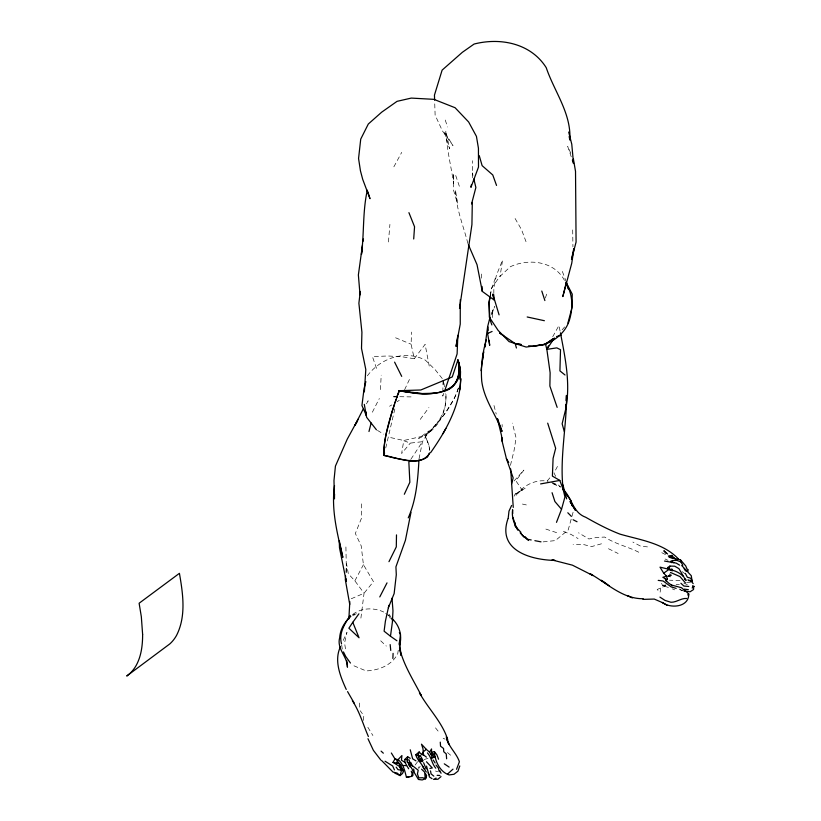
<?xml version="1.0" encoding="UTF-8"?>
<svg xmlns="http://www.w3.org/2000/svg" width="821" height="821" viewBox="0 0 821 821"><rect width="100%" height="100%" fill="white"/><g stroke="black" fill="none" stroke-linecap="round" stroke-linejoin="round"><path stroke-width="0.62" stroke-dasharray="4.11 3.08" d="M502.134 426.91L502.134 424.529M361.456 503.878L361.363 518.523L355.349 533.476L361.199 545.852L363.426 564.694L373.452 581.637L364.052 593.234L349.53 599.504M472.393 177.695L472.475 160.731M493.811 293.518L493.852 288.54L496.315 275.538L502.575 260.011L500.01 276.739M346.421 572.648L345.908 546.673M443.022 380.626L442.786 396.112L444.058 392.654M445.926 394.234C447.024 411.516 437.265 427.402 422.671 436.228L403.768 440.497L388.856 437.213M376.541 368.383L372.426 356.612L387.943 355.975L401.972 356.745L414.277 358.736L411.085 344.215L411.557 332.084M380.462 389.585L381.19 375.207M363.539 720.417L363.785 715.717L360.255 710.77M419.038 458.785L422.487 441.688L429.506 430.563L418.577 438.404C437.152 431.384 447.619 412.686 445.67 393.208M492.415 317.542L492.969 310.133L491.44 314.802M345.887 572.34L346.554 563.811L348.33 573.848L354.867 580.816L364.052 593.234L360.573 620.717M388.446 241.969L389.913 224.39M660.659 588.062L660.115 592.321L657.169 589.529L664.456 586.225L665.964 584.696M398.247 650.242L397.723 653.855C391.586 665.472 378.573 670.418 366.074 670.911L351.819 664.918M490.332 295.591L491.605 288.212L499.425 276.913L510.364 266.712C529.104 257.897 555.376 261.314 564.971 281.439M490.127 295.981L491.41 288.971L496.315 275.538M385.737 447.958L395.322 406.888M510.446 465.333L513.987 450.893L516.101 437.962L512.376 423.123M545.308 298.044L547.402 292.163M491.574 314.771L494.724 306.479M491.738 312.883L494.653 306.305M404.599 389.718L409.802 378.686M343.229 640.401L346.975 632.355L344.563 642.956L345.703 650.365M514.1 496.212L515.085 494.211L525.337 488.126L515.085 494.211M372.365 412.204L379.323 398.544M354.867 580.816L363.426 564.694M557.459 466.441L553.98 472.978L555.714 476.334M393.864 166.817L401.705 152.378M552.738 336.723L558.947 325.506L560.199 331.622M366.464 403.85L368.167 400.812L366.289 403.932M420.136 766.291L418.731 768.477L418.32 764.608M410.941 459.185L422.487 441.688L410.305 443.104L403.747 440.703L401.633 453.541L410.305 443.104M420.249 419.398L428.911 407.596M415.18 764.987L417.971 761.221M414.277 358.736L425.104 344.358L429.332 366.618M547.176 481.014L550.953 476.549M562.18 329.816L564.632 326.932M514.09 480.962L523.89 470.084L515.865 480.737L522.238 490.24M428.531 433.19L439.214 421.132L447.045 410.654A96.365 48.767 -34.2 0 0 458.734 386.824M367.346 375.844C380.4 358.161 405.133 349.541 425.35 360.142L435.14 369.655L442.724 379.148M426.899 434.884L425.247 436.567L428.757 444.654L429.763 450.524M352.784 614.385C361.671 607.632 373.863 607.417 383.746 612.035M389.595 406.241L391.74 404.938M397.097 401.685L399.242 400.381M518.164 492.395L519.703 491.492L516.05 495.371C523.039 485.396 535.856 478.859 548.089 481.239M352.671 615.473L357.073 613.369L352.712 614.734L356.324 615.216M667.853 576.168L671.404 574.803M661.51 583.29L662.619 585.506L665.698 584.326M667.709 576.311L671.927 575.613M424.077 759.528L428.583 758.194M601.495 543.789L591.643 546.591L582.52 544.282L573.109 544.426M669.782 575.685L667.617 576.044L670.213 576.947L670.11 573.807M543.163 541.87L555.335 540.598L568.204 529.935L573.181 511.924L572.699 509.431M686.643 582.664L689.702 582.479M680.024 580.457L669.526 580.221M399.755 396.707L411.742 396.912M676.176 584.295L679.326 584.429M662.619 585.506L665.769 585.855M647.451 546.889L640.452 546.068L632.899 542.065M522.433 504.053L526.333 504.936M435.448 771.011L437.665 771.668M664.456 586.225L668.838 587.559M545.873 529.083L557.223 532.839M551.527 482.389L557.295 484.38L560.096 486.36M679.798 589.642L682.928 590.771M563.422 531.392L571.221 534.512L578.056 538.566M443.155 738.346L445.095 739.126M395.609 337.78L411.085 344.215M672.286 588.873L674.636 589.847M552.831 483.425L560.456 486.976M638.769 552.225C627.449 546.499 615.278 543.995 604.656 537.047L596.6 537.468L588.914 538.997L578.559 532.808M552.677 483.518L560.394 487.017M683.831 583.084L687.28 584.655M665.102 558.988L667.986 560.312M608.474 548.715L618.131 553.498M661.818 552.697L665.544 554.606M377.465 430.409L383.674 434.114M679.501 589.016L682.138 590.648M385.726 613.39L391.319 617.864M682.077 571.632L684.909 573.633M447.466 752.539L450.975 755.536M380.728 640.821L386.281 646.055M435.499 727.878L438.404 731.47M389.246 614.395L391.196 617.587M367.87 727.303L372.898 735.524M515.106 218.519L521.509 229.593L526.6 243.232M426.284 438.588L425.247 436.567L444.182 414.667L453.685 399.458A93.142 47.105 -34.2 0 0 458.847 386.414M426.448 438.927L428.86 445.044L429.711 450.082M570.8 153.209L567.691 146.405L571.59 157.817M388.661 614.755L391.186 620.543M467.919 243.55C463.383 225.734 455.973 208.38 455.357 189.795L457.687 203.392L453.459 190.02L453.479 173.426L453.623 183.257C450.934 165.678 446.716 148.704 445.782 130.826L449.621 148.847L444.058 131.35L453.007 145.574L442.468 130.96L435.12 115.125L434.668 101.373M562.375 271.453L566.357 282.157M455.737 175.53L460.171 188.727M445.259 120.051L447.537 126.978M493.985 405.512L496.233 414.051M472.373 172.882L472.958 175.325M443.001 380.308L444.377 386.127M443.761 383.14L444.479 386.835M669.741 573.951L670.213 576.947M341.7 644.998L342.347 649.688M481.486 274.04L481.763 280.228M359.424 703.033L359.526 708.656M572.699 229.931L572.935 246.844"/><path stroke-width="1.23" d="M513.258 507.388L511.647 483.682L513.176 477.925L506.393 458.58L502.124 441.246L502.124 437.665M460.283 299.716L460.242 324.11L456.055 346.431L457.841 335.327L457.112 353.902L444.479 391.504M489.142 340.356L489.685 345.343L487.592 333.5L487.653 326.625L489.993 317.337M468.37 244.699L477.032 264.701L482.266 291.373L493.76 299.747L493.801 294.77M431.507 752.293L431.548 748.947L429.557 752.149L431.436 755.197L434.586 753.781L434.412 751.615L431.507 752.293L432.298 753.432L431.436 755.197L434.586 753.781C435.53 762.196 440.415 772.151 449.108 774.932L454.003 774.275L457.954 771.186L459.791 765.942M346.318 578.969L346.277 581.494L339.484 547.71L339.268 540.711L342.839 557.397C337.472 533.999 330.986 509.749 334.547 485.642M396.492 534.902L396.297 546.889L388.969 561.677M472.311 202.407L471.921 224.595L459.544 308.491L459.863 304.724M334.558 494.037L334.434 498.87L333.983 480.48L335.43 466.102L347.242 439.173L358.233 419.049M392.869 658.452L393.095 653.383M564.294 431.548L562.139 423.79L565.669 409.33L565.895 404.322M566.069 400.566L566.305 395.558M418.967 459.965C417.827 479.587 416.329 499.691 408.253 517.866M413.702 238.983L414.554 226.75L408.92 212.649M345.6 575.993L345.313 579.647L349.736 604.379M348.863 618.921L349.808 601.639M399.458 644.865L399.663 642.474L400.966 655.353L399.519 647.82C403.388 664.805 413.384 680.024 421.306 695.551L419.418 692.739C428.213 708.697 442.232 722.09 447.702 739.567M685.638 591.017L688.778 594.045C688.983 607.263 670.593 608.874 662.331 602.45L667.093 605.282M565.669 409.33C570.708 383.499 565.248 358.089 560.445 332.844M460.314 378.984L460.53 371.677L459.165 363.682A132.766 67.189 -34.2 0 0 457.902 360.019L452.268 376.931L420.824 389.985L399.098 390.704L398.483 392.448M399.417 645.922C402.485 636.316 399.755 625.54 392.14 618.736M360.378 291.434L360.019 294.862L358.377 274.922L362.482 244.986M460.181 379.682L460.119 367.972L457.902 360.019C460.643 370.651 458.754 384.392 447.784 389.585M409.874 766.804L410.243 763.458M508.199 518.277L508.979 511.144L511.616 505.479M360.08 293.21L358.89 303.206L361.917 332.218L361.507 348.361L365.797 369.522L364.38 391.894M362.42 246.844L361.445 254.448C364.247 233.082 362.574 211.223 367.326 190.185M459.791 389.934L460.776 378.573C460.017 406.036 445.936 430.922 430.491 452.833M497.588 418.854L502.031 431.394C495.822 414.348 484.103 399.653 481.753 381.18C480.583 367.346 482.399 352.907 486.371 339.689M396.933 640.78L390.478 636.234L392.387 622.144L392.972 610.783L392.028 598.181M481.034 370.692L483.661 351.737L482.532 359.69M363.005 241.374L363.354 238.973M399.119 644.228L400.525 634.592L399.355 632.468M471.305 184.92L470.946 187.332L478.499 167.063L478.438 148.252L476.437 136.348L468.637 121.98L455.08 107.725L433.868 99.341L411.28 98.089L397.046 101.342L381.703 112.159L368.311 124.012L360.727 139.118L358.561 158.484L360.45 170.84L362.708 179.358L369.994 198.692L367.705 191.406M573.951 248.712L571.724 263.336L562.826 296.566L566.357 282.157L568.553 289.197L566.008 282.722M671.434 557.49L671.773 555.448L668.356 556.022M490.127 296.812L489.07 302.959L489.86 319.266L491.861 324.952M489.911 297.151L489.059 301.83L489.357 317.234L498.121 330.401L509.061 341.618L526.179 347.057L544.374 344.471L554.637 338.149M410.982 512.345L405.41 540.3L395.927 566.859L396.297 574.772L394.142 593.583L388.374 607.684L385.398 621.158L384.105 631.205L390.478 636.234M391.35 753.011L394.993 758.912L398.38 759.784C403.737 764.495 404.712 770.929 406.467 777.364L411.578 776.409L412.111 773.721L411.239 771.186M573.766 248.671L571.529 259.518L576.085 242.041L575.521 171.363L573.386 158.894M692.277 588.164L692.862 585.517M507.983 518.739C496.879 550.481 530.818 559.943 555.017 560.435L551.979 559.922L572.453 565.176L593.008 575.583L589.776 573.551C606.801 582.941 622.564 599.073 643.254 598.714M429.527 452.884L427.669 456.661M429.362 453.685C419.449 467.949 397.692 457.482 383.992 455.429L384.577 452.935M398.226 394.439L399.098 390.704L422.148 393.546L434.432 393.228M413.63 769.082L414.42 772.797L418.433 779.468L422.168 779.95L425.689 778.647L426.438 775.465M410.223 758.327L407.637 756.726L407.206 761.95L409.751 764.874L411.3 765.08L409.843 763.181L409.197 759.979L404.774 759.497L404.938 762.35L408.642 768.774M368.978 431.518L371.123 423M388.374 607.684L388.99 605.262M365.858 381.642L364.062 388.6L361.938 405.512L366.423 415.724L366.115 412.039M471.562 203.947L475.872 187.496L473.83 178.968M567.896 323.084L571.97 307.783L572.247 294.154L566.346 282.835M394.819 773.125L400.104 775.568L401.52 770.231L399.139 766.219L393.002 762.37L394.993 758.912L397.395 760.318L398.349 762.658L400.946 765.069L399.509 767.45L400.402 765.911M556.484 522.351L561.533 509.277L564.94 496.972L563.124 489.244L559.819 480.429L552.4 476.108L553.087 458.385L555.663 448.297L547.699 423.154M485.611 344.738L484.883 347.109L487.653 326.625L488.064 330.37M419.162 751.964L418.043 755.453L419.336 759.61L421.676 758.204L420.465 756.079L415.806 754.704L419.162 751.964L421.645 754.643L423.544 754.92L426.417 757.136M394.398 404.332C389.4 420.383 384.023 436.772 383.889 453.746M394.952 402.67L396.091 399.304M396.666 397.61L397.867 394.172M439.656 392.407C426.222 395.127 412.419 393.085 399.098 390.704L392.017 411.793L386.239 433.55A134.777 26.683 -63.5 0 0 384.095 447.25L383.92 455.378L394.224 457.995M669.905 566.1L668.694 569.405L667.535 567.609L669.905 566.1L674.739 566.192L678.905 568.625L685.576 579.995L684.96 579.082M340.458 646.753C333.757 660.618 340.417 676.566 346.246 689.435M456.548 769.287L459.401 761.755C456.363 752.662 447.968 746.546 446.337 736.714L449.159 744.606M557.151 407.36L549.875 386.055L550.132 372.796L546.848 349.377L548.428 345.918M404.322 494.263L409.864 482.245L408.858 462.254L410.243 460.212M672.922 560.466L671.855 562.724L670.931 561.297L672.922 560.466L676.986 560.425L680.917 561.933L682.805 565.279M379.784 596.929L387.009 582.879M442.93 433.714L445.885 428.418M357.566 420.824L355 425.247L363.149 409.145M350.208 615.401C344.748 623.929 338.509 633.248 341.536 643.828M421.645 754.643L423.338 751.738L426.315 749.378L429.557 752.149M667.237 579.021L665.995 581.094L665.349 578.733L662.824 577.286L666.58 576.219L667.237 579.021L665.513 580.334M565.002 374.992L559.922 370.876L560.517 349.684L556.812 347.868L546.848 349.377L554.113 338.324M352.784 622.308L348.884 628.198L359.054 637.773L352.784 622.308L358.9 613.821M447.609 774.008L452.966 769.164M427.402 456.948C418.012 463.844 405.287 459.822 394.778 458.118M404.774 759.497L407.637 756.726M350.844 616.355C344.666 621.887 340.243 629.225 339.678 637.681C336.507 649.052 347.499 656.41 347.447 667.186L346.698 660.443M441 776.604L437.921 779.262L433.55 779.396L436.125 778.082M670.5 570.431L671.958 569.23L672.122 571.026M687.649 594.968L688.778 594.045M528.642 345.744L532.316 346.339L545.585 344.399L552.933 338.734M431.025 754.355L432.298 753.432M672.491 570.133L659.992 567.137L663.707 573.181L668.653 569.661C674.092 570.01 679.408 572.514 683.267 576.363M419.521 759.671L421.676 758.204L422.805 760.585L419.521 759.671L422.805 760.585M411.578 776.409L412.871 775.558L413.045 771.319L411.885 768.497M690.502 581.956L692.093 580.909L691.272 575.706L681.717 565.515M418.392 757.434L420.465 756.079M533.629 345.764C549.67 345.98 565.843 334.342 569.836 318.651C573.068 307.105 572.668 293.99 566.192 283.635M434.648 756.798L431.61 758.45L431.867 754.91L434.648 756.798L434.052 756.264M487.592 333.5L492.087 331.458M443.802 391.278C457.944 387.974 461.474 372.139 457.902 360.019C468.309 391.34 433.385 396.974 411.444 392.633M556.535 336.569L560.948 335.296M409.361 776.717L406.467 777.364M439.225 392.53L444.253 391.155M421.594 769.195L424.631 772.181L425.268 778.76L426.633 775.65L425.606 773.854M540.598 483.918L559.819 480.429M429.896 768.405L432.308 767.984L426.489 761.775M642.976 599.381L654.245 599.063L662.916 602.809M669.782 569.343L671.958 569.23M393.762 396.605L397.354 396.666M686.674 598.478C681.173 597.965 676.545 602.429 670.942 602.265L665.02 600.418L659.93 597.113M403.316 765.49L406.477 765.634M684.098 568.655L685.473 570.821L687.813 571.375L688.142 569.62L687.064 569.097L685.74 565.936L680.435 559.799L669.064 557.264L673.897 557.982L676.986 560.425M437.131 775.332L439.882 775.496M688.85 580.693L692.093 580.909L691.662 579.924M419.151 761.324L422.671 761.611L420.219 759.671M688.798 586.481L683.872 586.03L680.927 583.279M658.216 580.385L663.111 580.991L671.229 586.923L676.186 588.39M432.862 757.024L435.151 757.311M410.787 392.551L403.614 391.504M684.345 589.139L688.367 589.683M402.967 391.391L399.098 390.704M401.52 770.231L397.98 769.636L396.163 767.132M531.197 539.961L527.513 539.264L525.04 536.647M534.871 540.67L541.008 541.85M664.528 561.051L676.247 563.134L679.593 565.146M527.185 316.978L544.385 320.713M393.002 762.37L398.965 763.458L399.899 766.003M683.934 590.997L690.081 591.787L693.54 589.529L693.786 586.235L694.268 586.471M425.689 778.647L422.548 777.733L418.864 777.898L417.417 773.957L418.217 770.231L412.255 765.521L410.664 762.278M671.568 585.075L681.533 587.733L685.699 591.5M687.895 579.862L691.066 580.888L693.191 583.639M670.5 572.463L679.942 576.568L685.422 582.889M407.206 761.95L409.843 763.181M632.355 597.924L627.819 595.769L629.05 596.364M670.931 561.297L673.795 562.693M669.259 556.474L671.075 557.377M573.12 519.755L577.03 521.745M404.938 762.35L401.459 760.205L401.921 755.546L397.395 760.318L396.717 763.202L398.349 762.658L400.535 764.936L403.542 771.617M415.939 760.841L412.645 758.799L410.254 749.789M432.051 778.698L429.445 776.984L426.53 766.106M444.284 763.828L449.128 767.091M503.735 335.779L499.568 332.957L515.178 343.568L521.294 344.553L515.178 343.568L516.43 348.012M609.48 585.958L601.29 580.273L606.688 584.018M672.317 585.732L668.479 582.941L665.626 579.995L665.349 578.733M385.028 761.221L392.664 765.972L394.449 769.913M684.509 578.826L686.366 580.252M433.827 776.143L431.056 773.885L430.522 770.909M667.535 567.609L670.398 570M522.587 535.528L528.498 540.495M667.606 553.99L663.85 550.747L666.098 553.385M381.088 751.133L383.335 753.185M381.703 760.605L393.054 772.109L397.046 773.033L400.104 775.568L402.536 773.464L403.419 771.196L402.146 768.292M567.804 512.756L571.365 516.368M408.53 764.782L411.454 767.84M663.707 573.181L666.58 576.219M520.925 532.306L515.167 526.22L514.788 522.454M671.773 555.448L674.051 557.9M426.315 749.378L421.481 744.175L422.979 748.69L423.544 754.92M678.526 559.05C663.265 542.958 640.411 540.044 619.968 534.122C608.074 529.555 596.703 523.511 585.63 517.22C572.76 512.581 572.063 498.09 563.319 489.562M524.075 537.108L520.196 532.665L522.402 535.261M380.862 760.102L373.37 750.312L367.962 738.715M561.533 509.277L554.893 501.518L552.071 492.703M376.429 429.794L366.628 417.304L364.298 404.384M436.013 765.069L438.455 768.189L439.235 771.719M434.412 751.615L436.895 754.827L438.578 759.22M411.085 764.525L412.388 766.26M427.423 752.888C431.477 757.28 431.774 763.653 435.756 768.189M562.96 489.542L571.016 500.666L571.98 505.674M350.454 663.04L345.692 656.441L343.465 651.936M433.129 759.959L435.12 762.945M422.363 765.901L426.294 772.048M347.57 691.61L354.241 703.166M423.605 762.75L426.12 768.918M506.393 458.58L508.712 462.439M692.093 580.909L690.502 578.169L687.31 577.204L685.361 573.417M428.131 772.879L429.239 774.808M391.781 618.654L392.941 620.779M394.603 362.133L401.705 376.367M352.353 700.703C359.752 711.961 363.026 724.255 368.372 736.509M423.934 768.815C422.24 763.509 416.996 760.205 415.806 754.704M516.009 525.994L517.835 530.079C514.1 524.085 511.473 516.891 512.602 509.749L512.735 513.546M439.861 770.601L441.041 773.269M447.035 739.906L448.328 743.395M496.531 185.423L492.764 174.955L482.122 165.647L479.269 155.692M572.37 160.095L573.54 163.523L571.765 144.178L568.686 132.058M512.868 517.343L515.095 523.952M541.788 291.045L544.877 300.558M499.076 314.854L492.805 294.113L493.76 299.747M562.867 484.698L566.644 498.85M545.585 344.399L546.848 349.377M497.475 418.895L501.498 435.479L502.124 441.246M680.435 559.799L680.917 561.933M569.179 136.532L569.825 140.032C571.498 113.503 554.37 91.747 546.232 67.681C530.941 43.339 500.482 37.263 474.107 44.047L462.346 52.308L442.119 70.124L434.453 95.113L434.627 100.121M390.17 644.608L390.755 650.427M446.624 758.778L446.244 753.924L443.761 751.728L443.545 748.465L440.549 746.197L440.272 742.143M510.693 469.007L511.647 483.682M383.91 454.588L383.961 455.398M482.04 286.416L482.266 291.373M563.124 489.244C559.542 457.861 566.644 426.787 566.572 395.445M142.628 634.52C142.618 645.029 141.366 655.907 136.265 665.277A115.176 59.081 53.4 0 1 129.513 673.815L126.732 676.032L169.824 643.9A115.176 59.081 53.4 0 0 176.566 635.362C186.316 616.202 182.96 593.645 179.419 573.325L139.118 603.24L141.325 616.674L142.628 634.52M575.316 510.139L570.154 501.662L575.316 510.139"/></g></svg>
